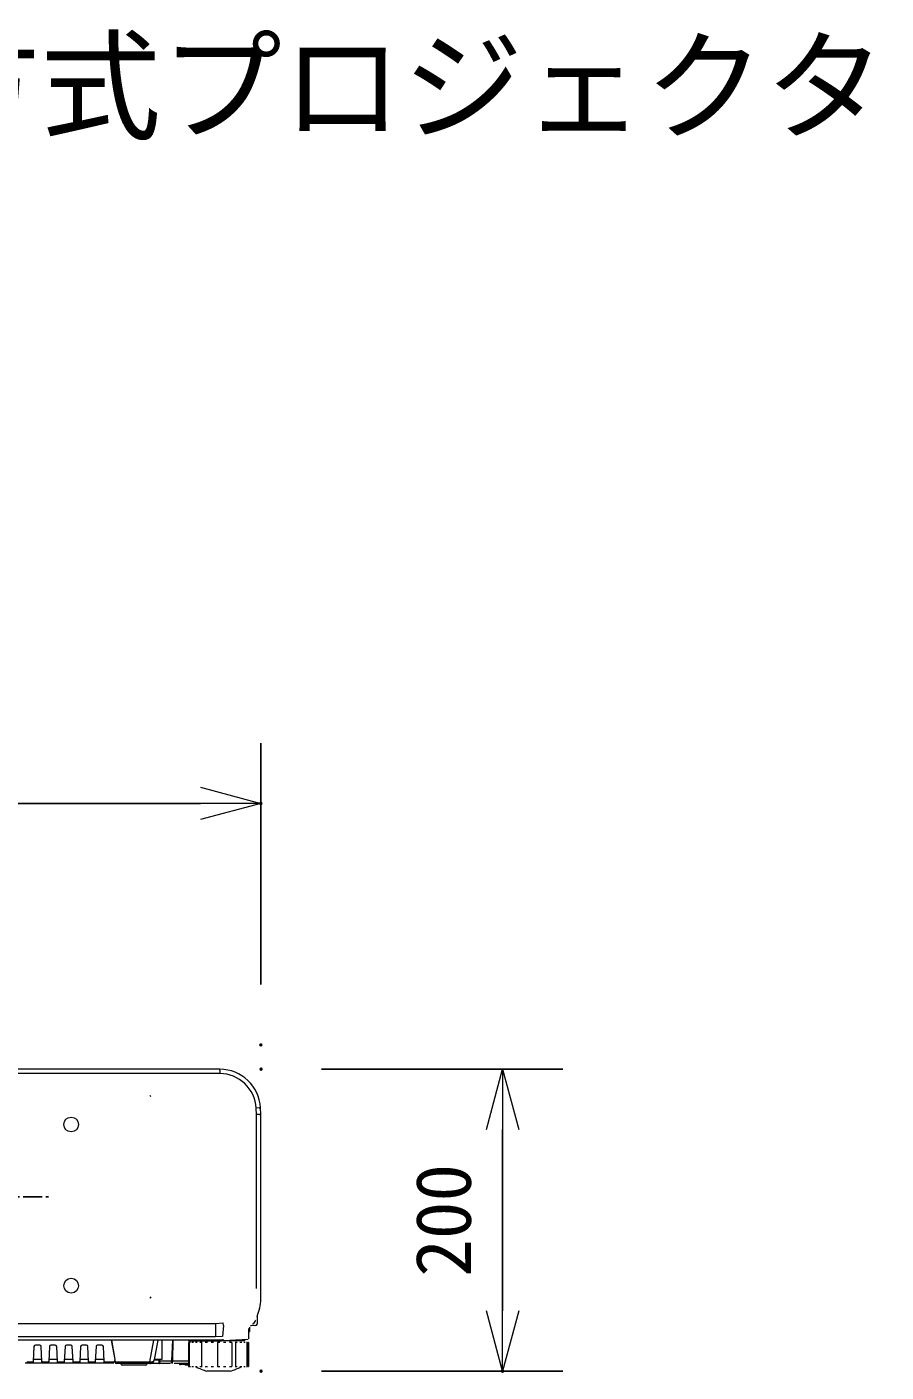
# Model space of a CAD drawing. Units: millimetres, scale not verified. Extents: x -63 to 62, y -56 to 57.
# Drawn here: x -19.96 to 8.5, y 12.3 to 56.86 of the extents above; entities that cross this region are included whole.
import ezdxf
from ezdxf.enums import TextEntityAlignment as Align

# ---------------------------------------------------------------- set-up
doc = ezdxf.new("R2010")
doc.units = ezdxf.units.MM
doc.header["$LTSCALE"] = 0.125
doc.header["$PDMODE"] = 32
doc.header["$PDSIZE"] = 0.0625
doc.linetypes.add('USER3', pattern=[8, 5, -1, 1, -1])
doc.layers.add('0-0_0', color=1, linetype='Continuous', lineweight=18)
for name, color, linetype in [('0-2_DEFPOINTS', 7, 'Continuous'), ('0-4_MOJI1', 7, 'Continuous'), ('0-6_SUNPO', 7, 'Continuous'), ('0-8_KIJUN', 7, 'USER3')]:
    doc.layers.add(name, color=color, linetype=linetype)
doc.styles.add('ＭＳ ゴシック', font='')
doc.styles.get('ＭＳ ゴシック').set_extended_font_data('MS Gothic')

# ---------------------------------------------------------------- blocks, each defined once
blk = doc.blocks.new('_OPEN30')
at = {"layer": '0-0_0', "color": 7}
blk.add_line((0, 0), (-1, 0), dxfattribs=at)
blk.add_lwpolyline([(-1, 0.26795), (0, 0), (-1, -0.26795)], dxfattribs=at)
blk = doc.blocks.new('D8')
at = {"layer": '0-2_DEFPOINTS'}
for p in [(-13.3509, 16.2962), (-13.3509, 6.2962), (-5.3509, 6.2962)]:
    blk.add_point(p, dxfattribs=at)
at = {"layer": '0-6_SUNPO'}
for p, q in [((-11.3509, 16.2962), (-3.3509, 16.2962)), ((-5.3509, 14.2962), (-5.3509, 8.2962)), ((-11.3509, 6.2962), (-3.3509, 6.2962))]:
    blk.add_line(p, q, dxfattribs=at)
at = {"layer": '0-6_SUNPO', "xscale": 2, "yscale": 2}
for p, rotation in [((-5.3509, 16.2962), 90), ((-5.3509, 6.2962), 270)]:
    blk.add_blockref('_OPEN30', p, dxfattribs=dict(at, rotation=rotation))
at = {"layer": '0-6_SUNPO', "style": 'ＭＳ ゴシック'}
blk.add_text('200', height=1.833, rotation=90, dxfattribs=at).set_placement((-5.8509, 9.4212), align=Align.BOTTOM_LEFT)
blk = doc.blocks.new('D7')
at = {"layer": '0-2_DEFPOINTS'}
for p in [(-13.3572, 25.1005), (-38.2559, 17.1005), (-13.3572, 17.1005)]:
    blk.add_point(p, dxfattribs=at)
at = {"layer": '0-6_SUNPO'}
for p, q in [((-38.2559, 19.1005), (-38.2559, 27.1005)), ((-13.3572, 19.1005), (-13.3572, 27.1005)), ((-36.2559, 25.1005), (-15.3572, 25.1005))]:
    blk.add_line(p, q, dxfattribs=at)
at = {"layer": '0-6_SUNPO', "xscale": 2, "yscale": 2, "rotation": 180}
blk.add_blockref('_OPEN30', (-38.2559, 25.1005), dxfattribs=at)
at = {"layer": '0-6_SUNPO', "xscale": 2, "yscale": 2}
blk.add_blockref('_OPEN30', (-13.3572, 25.1005), dxfattribs=at)
at = {"layer": '0-6_SUNPO', "style": 'ＭＳ ゴシック'}
blk.add_text('498', height=1.833, dxfattribs=at).set_placement((-27.6816, 25.6005), align=Align.BOTTOM_LEFT)

msp = doc.modelspace()

# ---------------------------------------------------------------- linework, layer by layer
at = {"layer": '0-0_0', "color": 7}
for p, q in [((-13.5752, 22.3323), (-35.7557, 22.3323)), ((-12.2154, 20.8323), (-12.227, 21.0529)), ((-12.2185, 20.891), (-12.2185, 20.8905)), ((-12.2154, 14.717), (-12.2154, 20.8323)), ((-12.2207, 14.717), (-12.2154, 14.717)), ((-12.3878, 13.8398), (-12.5359, 13.8321)), ((-12.3404, 14.1442), (-12.3404, 13.8897)), ((-13.7149, 13.3651), (-13.488, 13.377)), ((-12.6391, 13.3756), (-13.237, 13.3443)), ((-12.7404, 13.3323), (-12.7398, 13.3703)), ((-12.6154, 13.4006), (-12.6154, 13.7474)), ((-12.5954, 13.6447), (-12.6154, 13.6447)), ((-12.5954, 13.768), (-12.5954, 13.6447)), ((-35.616, 13.3651), (-13.7149, 13.3651)), ((-14.613, 13.2823), (-14.613, 12.4823)), ((-14.6057, 13.2823), (-14.613, 13.2823)), ((-14.5916, 13.2823), (-14.6057, 13.2823)), ((-14.5917, 13.3323), (-13.532, 13.3323)), ((-14.5551, 13.2823), (-14.5767, 13.2823)), ((-14.5406, 13.2823), (-14.5551, 13.2823)), ((-14.4635, 13.2823), (-14.4984, 13.2823)), ((-14.4491, 13.2823), (-14.4635, 13.2823)), ((-14.3348, 13.2823), (-14.3815, 13.2823)), ((-14.3212, 13.2823), (-14.3348, 13.2823)), ((-14.1747, 13.2823), (-14.2311, 13.2823)), ((-14.1624, 13.2823), (-14.1747, 13.2823)), ((-13.9901, 13.2823), (-14.0538, 13.2823)), ((-14.0208, 13.2823), (-13.9995, 13.3079)), ((-13.9995, 13.3323), (-13.9995, 13.2823)), ((-13.9798, 13.2823), (-13.9901, 13.2823)), ((-13.8573, 13.2823), (-13.8596, 13.2823)), ((-13.6503, 13.2823), (-13.6555, 13.2823)), ((-13.5806, 13.2823), (-13.6503, 13.2823)), ((-13.5754, 13.2823), (-13.5806, 13.2823)), ((-12.7404, 13.3323), (-13.532, 13.3323)), ((-13.4417, 13.2823), (-13.4497, 13.2823)), ((-13.3736, 13.2823), (-13.4417, 13.2823)), ((-13.3713, 13.2823), (-13.3736, 13.2823)), ((-13.237, 13.3443), (-13.3297, 13.3394)), ((-13.2408, 13.2823), (-13.2511, 13.2823)), ((-13.1771, 13.2823), (-13.2408, 13.2823)), ((-13.2314, 13.2823), (-13.2314, 13.3323)), ((-12.8961, 13.2823), (-12.9097, 13.2823)), ((-12.8494, 13.2823), (-12.8961, 13.2823)), ((-12.7674, 13.2823), (-12.7818, 13.2823)), ((-12.7325, 13.2823), (-12.7674, 13.2823)), ((-12.6252, 13.2823), (-12.6392, 13.2823)), ((-12.6179, 13.2823), (-12.6252, 13.2823)), ((-12.6179, 13.2823), (-12.6179, 12.4823)), ((-19.9612, 12.5923), (-20.0261, 12.5923)), ((-19.7747, 12.5923), (-19.9612, 12.5923)), ((-19.7098, 12.5923), (-19.7747, 12.5923)), ((-19.5111, 12.5923), (-19.7098, 12.5923)), ((-19.4462, 12.5923), (-19.5111, 12.5923)), ((-19.2597, 12.5923), (-19.4462, 12.5923)), ((-19.1948, 12.5923), (-19.2597, 12.5923)), ((-18.9961, 12.5923), (-19.1948, 12.5923)), ((-18.9312, 12.5923), (-18.9961, 12.5923)), ((-18.7447, 12.5923), (-18.9312, 12.5923)), ((-18.6798, 12.5923), (-18.7447, 12.5923)), ((-18.4811, 12.5923), (-18.6798, 12.5923)), ((-18.4162, 12.5923), (-18.4811, 12.5923)), ((-18.2297, 12.5923), (-18.4162, 12.5923)), ((-18.1648, 12.5923), (-18.2297, 12.5923)), ((-17.9661, 12.5923), (-18.1648, 12.5923)), ((-17.9012, 12.5923), (-17.9661, 12.5923)), ((-17.7147, 12.5923), (-17.9012, 12.5923)), ((-17.6498, 12.5923), (-17.7147, 12.5923)), ((-17.4511, 12.5923), (-17.6498, 12.5923)), ((-17.3862, 12.5923), (-17.4511, 12.5923)), ((-17.0857, 12.5923), (-17.3862, 12.5923)), ((-15.8913, 12.5823), (-16.9894, 12.5823)), ((-16.8508, 12.5677), (-16.8301, 12.5469)), ((-16.0361, 12.5323), (-16.7947, 12.5323)), ((-16.0008, 12.5469), (-15.9801, 12.5677)), ((-15.8672, 12.5823), (-15.8913, 12.5823)), ((-15.8672, 12.5823), (-15.8671, 12.5843)), ((-15.8272, 12.5823), (-15.8672, 12.5823)), ((-15.8276, 12.5965), (-15.8272, 12.5965)), ((-15.8272, 12.5965), (-15.8272, 12.5967)), ((-15.8272, 12.5965), (-15.8272, 12.5823)), ((-15.6036, 12.5823), (-15.8272, 12.5823)), ((-15.5637, 12.5823), (-15.6036, 12.5823)), ((-15.2041, 12.5823), (-15.5637, 12.5823)), ((-15.1794, 12.6035), (-15.1254, 12.6035)), ((-14.613, 12.5823), (-15.0846, 12.5823)), ((-14.919, 12.5677), (-14.9132, 12.5619)), ((-14.613, 12.5473), (-14.8779, 12.5473)), ((-14.613, 12.5323), (-14.7088, 12.5323)), ((-14.613, 12.4823), (-14.6057, 12.4823)), ((-14.6057, 12.4823), (-14.5916, 12.4823)), ((-14.5767, 12.4823), (-14.5551, 12.4823)), ((-14.5551, 12.4823), (-14.5406, 12.4823)), ((-14.4984, 12.4823), (-14.4635, 12.4823)), ((-14.4635, 12.4823), (-14.4491, 12.4823)), ((-14.3815, 12.4823), (-14.3348, 12.4823)), ((-14.3348, 12.4823), (-14.3212, 12.4823)), ((-14.2311, 12.4823), (-14.1747, 12.4823)), ((-14.1747, 12.4823), (-14.1624, 12.4823)), ((-14.0538, 12.4823), (-13.9901, 12.4823)), ((-13.9901, 12.4823), (-13.9798, 12.4823)), ((-13.8596, 12.4823), (-13.8573, 12.4823)), ((-13.6555, 12.4823), (-13.6503, 12.4823)), ((-13.6503, 12.4823), (-13.5806, 12.4823)), ((-13.5806, 12.4823), (-13.5754, 12.4823)), ((-13.4497, 12.4823), (-13.4417, 12.4823)), ((-13.4417, 12.4823), (-13.3736, 12.4823)), ((-13.3736, 12.4823), (-13.3713, 12.4823)), ((-13.2511, 12.4823), (-13.2408, 12.4823)), ((-13.2408, 12.4823), (-13.1771, 12.4823)), ((-12.9097, 12.4823), (-12.8961, 12.4823)), ((-12.8961, 12.4823), (-12.8494, 12.4823)), ((-12.7818, 12.4823), (-12.7674, 12.4823)), ((-12.7674, 12.4823), (-12.7325, 12.4823)), ((-12.6392, 12.4823), (-12.6252, 12.4823)), ((-12.6252, 12.4823), (-12.6179, 12.4823)), ((-13.2314, 12.3323), (-13.9995, 12.3323))]:
    msp.add_line(p, q, dxfattribs=at)
at = {"layer": '0-0_0'}
for p, q in [((-13.5752, 22.2875), (-13.5752, 22.3323)), ((-13.5752, 22.2875), (-13.5752, 22.1876)), ((-13.5752, 22.1876), (-29.0404, 22.1876)), ((-12.2718, 21.0506), (-12.3715, 21.0454)), ((-12.3601, 20.8285), (-12.3715, 21.0454)), ((-12.2718, 21.0506), (-12.227, 21.0529)), ((-12.2603, 20.8311), (-12.3601, 20.8285)), ((-12.3601, 15.0746), (-12.3601, 20.8285)), ((-12.2603, 20.8311), (-12.2154, 20.8323)), ((-35.6132, 13.9148), (-13.7177, 13.9148)), ((-13.7177, 13.9148), (-13.457, 13.9285)), ((-13.7177, 13.9148), (-13.7154, 13.8284)), ((-13.7154, 13.8283), (-13.7155, 13.472)), ((-13.7154, 13.8284), (-13.7154, 13.8283)), ((-13.4525, 13.8421), (-13.485, 13.4842)), ((-13.4525, 13.8421), (-13.457, 13.9285)), ((-13.7155, 13.4721), (-35.6153, 13.4721)), ((-13.5008, 13.4832), (-13.7155, 13.472)), ((-19.7315, 13.1449), (-19.7572, 12.6547)), ((-19.5393, 13.1923), (-19.6815, 13.1923)), ((-19.4637, 12.6547), (-19.4894, 13.1449)), ((-19.2165, 13.1449), (-19.2422, 12.6547)), ((-19.0243, 13.1923), (-19.1665, 13.1923)), ((-18.9487, 12.6547), (-18.9744, 13.1449)), ((-18.7015, 13.1449), (-18.7272, 12.6547)), ((-18.5093, 13.1923), (-18.6515, 13.1923)), ((-18.4337, 12.6547), (-18.4594, 13.1449)), ((-18.1865, 13.1449), (-18.2122, 12.6547)), ((-17.9943, 13.1923), (-18.1365, 13.1923)), ((-17.9187, 12.6547), (-17.9444, 13.1449)), ((-17.6715, 13.1449), (-17.6972, 12.6547)), ((-17.4793, 13.1923), (-17.6215, 13.1923)), ((-17.4037, 12.6547), (-17.4294, 13.1449)), ((-17.1683, 13.3573), (-17.0554, 12.7173)), ((-17.0406, 12.7157), (-17.1537, 13.3573)), ((-15.8913, 12.6359), (-15.7641, 13.3573)), ((-15.6288, 13.3573), (-15.7436, 12.7062)), ((-15.4832, 12.7323), (-15.4832, 13.3573)), ((-15.1398, 13.3573), (-15.1754, 12.6771)), ((-15.1337, 12.6806), (-15.1219, 13.3573)), ((-14.5916, 13.2823), (-14.5916, 12.4823)), ((-14.1747, 13.2823), (-14.1747, 12.4823)), ((-13.6555, 13.2823), (-13.6555, 12.4823)), ((-13.1771, 13.2823), (-13.1771, 12.4823)), ((-13.0562, 13.2823), (-13.0562, 12.4823)), ((-12.6757, 13.2823), (-12.6757, 12.4823)), ((-12.6392, 13.2823), (-12.6392, 12.4823)), ((-19.9637, 12.6459), (-19.7721, 12.6459)), ((-19.7572, 12.6547), (-19.7597, 12.6065)), ((-19.704, 12.7173), (-19.7539, 12.7173)), ((-19.5169, 12.7173), (-19.704, 12.7173)), ((-19.467, 12.7173), (-19.5169, 12.7173)), ((-19.4612, 12.6065), (-19.4637, 12.6547)), ((-19.4487, 12.6459), (-19.2571, 12.6459)), ((-19.2422, 12.6547), (-19.2447, 12.6065)), ((-19.189, 12.7173), (-19.2389, 12.7173)), ((-19.0019, 12.7173), (-19.189, 12.7173)), ((-18.952, 12.7173), (-19.0019, 12.7173)), ((-18.9462, 12.6065), (-18.9487, 12.6547)), ((-18.9337, 12.6459), (-18.7421, 12.6459)), ((-18.7272, 12.6547), (-18.7297, 12.6065)), ((-18.674, 12.7173), (-18.7239, 12.7173)), ((-18.4869, 12.7173), (-18.674, 12.7173)), ((-18.437, 12.7173), (-18.4869, 12.7173)), ((-18.4312, 12.6065), (-18.4337, 12.6547)), ((-18.4187, 12.6459), (-18.2271, 12.6459)), ((-18.2122, 12.6547), (-18.2147, 12.6065)), ((-18.159, 12.7173), (-18.2089, 12.7173)), ((-17.9719, 12.7173), (-18.159, 12.7173)), ((-17.922, 12.7173), (-17.9719, 12.7173)), ((-17.9162, 12.6065), (-17.9187, 12.6547)), ((-17.9037, 12.6459), (-17.7121, 12.6459)), ((-17.6972, 12.6547), (-17.6997, 12.6065)), ((-17.644, 12.7173), (-17.6939, 12.7173)), ((-17.4569, 12.7173), (-17.644, 12.7173)), ((-17.407, 12.7173), (-17.4569, 12.7173)), ((-17.4012, 12.6065), (-17.4037, 12.6547)), ((-17.3887, 12.6459), (-17.0834, 12.6459)), ((-17.0649, 12.7709), (-17.0503, 12.7709)), ((-17.0584, 12.6606), (-17.0607, 12.616)), ((-17.0555, 12.7161), (-17.0584, 12.6606)), ((-17.0554, 12.7173), (-17.0555, 12.7161)), ((-17.0409, 12.7173), (-17.0554, 12.7173)), ((-17.04, 12.6671), (-17.0409, 12.7173)), ((-17.0394, 12.6314), (-17.04, 12.6671)), ((-16.99, 12.6359), (-15.8913, 12.6359)), ((-15.8913, 12.5823), (-15.8913, 12.6359)), ((-15.7434, 12.7073), (-15.6095, 12.7073)), ((-15.739, 12.7323), (-15.4832, 12.7323)), ((-15.6857, 12.7323), (-15.6854, 12.7073)), ((-15.5845, 12.7073), (-15.6095, 12.7073)), ((-15.5829, 12.6771), (-15.5858, 12.7323)), ((-15.5787, 12.5965), (-15.5829, 12.6771)), ((-15.5708, 12.7323), (-15.5679, 12.6771)), ((-15.5679, 12.6771), (-15.2004, 12.6771)), ((-15.5679, 12.6771), (-15.5637, 12.5823)), ((-15.1791, 12.606), (-15.1754, 12.6771)), ((-15.178, 12.6272), (-15.1343, 12.6272)), ((-15.1346, 12.6332), (-15.1337, 12.6806)), ((-15.0837, 12.6771), (-14.613, 12.6771))]:
    msp.add_line(p, q, dxfattribs=at)
at = {"layer": '0-0_0', "color": 7}
for points in [[(-13.7812, 13.2823), (-13.7891, 13.2823), (-13.8573, 13.2823)], [(-12.9998, 13.2823), (-13.0562, 13.2823), (-13.0684, 13.2823)], [(-12.6542, 13.2823), (-12.6757, 13.2823), (-12.6903, 13.2823)], [(-13.8573, 12.4823), (-13.7891, 12.4823), (-13.7812, 12.4823)], [(-13.0684, 12.4823), (-13.0562, 12.4823), (-12.9998, 12.4823)], [(-12.6903, 12.4823), (-12.6757, 12.4823), (-12.6542, 12.4823)]]:
    msp.add_lwpolyline(points, dxfattribs=at)
at = {"layer": '0-0_0'}
for centre in [(-18.4972, 20.5023), (-18.4972, 15.1623)]:
    msp.add_circle(centre, 0.2453, dxfattribs=at)
at = {"layer": '0-0_0', "color": 7}
for centre, radius, start, end in [((-13.5752, 20.9823), 1.35, 3, 90), ((-15.6307, 21.6176), 0.3, 207.54096, 219.8344), ((-15.6307, 14.5969), 0.3, 140.14528, 152.45904), ((-13.5654, 14.717), 1.35, 335.05585, 0), ((-12.5346, 13.8071), 0.025, 93, 137.71775), ((-13.5667, 14.717), 1.375, 322.78212, 329.02591), ((-12.3904, 13.8897), 0.05, 273, 0), ((-12.3154, 14.1442), 0.025, 155.38002, 180), ((-12.6454, 13.6447), 0.05, 306.8702, 0), ((-12.5704, 13.768), 0.025, 136.35553, 180), ((-14.5917, 13.3573), 0.025, 210, 270), ((-13.532, 13.3473), 0.015, 270, 359.5), ((-16.9894, 12.6323), 0.05, 181, 270), ((-16.7947, 12.5823), 0.05, 225, 270), ((-16.0361, 12.5823), 0.05, 270, 315), ((-15.8672, 12.5973), 0.015, 270, 312.69108), ((-15.5637, 12.5973), 0.015, 183, 270), ((-14.8779, 12.5973), 0.05, 225, 270), ((-14.7088, 12.5573), 0.025, 203.5793, 270), ((-13.6154, 13.7823), 1.5, 240.07353, 255.16487), ((-13.6154, 13.7823), 1.5, 284.83513, 299.92647)]:
    msp.add_arc(centre, radius, start, end, dxfattribs=at)
at = {"layer": '0-0_0'}
for centre, radius, start, end in [((-13.5752, 20.9823), 1.2053, 3, 90), ((-19.6815, 13.1423), 0.05, 90, 177), ((-19.5393, 13.1423), 0.05, 3, 90), ((-19.1665, 13.1423), 0.05, 90, 177), ((-19.0243, 13.1423), 0.05, 3, 90), ((-18.6515, 13.1423), 0.05, 90, 177), ((-18.5093, 13.1423), 0.05, 3, 90), ((-18.1365, 13.1423), 0.05, 90, 177), ((-17.9943, 13.1423), 0.05, 3, 90), ((-17.6215, 13.1423), 0.05, 90, 177), ((-17.4793, 13.1423), 0.05, 3, 90), ((-15.8913, 12.7323), 0.15, 270, 350)]:
    msp.add_arc(centre, radius, start, end, dxfattribs=at)
at = {"layer": '0-0_0', "color": 7}
for centre, major_axis, ratio, start_param, end_param in [((-14.4654, 20.774), (2.2484, 0.0857), 0.999999, 0.0087436, 0.0136776), ((-12.4705, 13.8853), (0.0199, -0.0151), 0.031683, 3.1415927, 4.6706996), ((-12.3865, 14.0094), (0.0214, -0.0129), 0.026962, 3.1415927, 4.6675011), ((-13.5318, 13.3759), (0.0014, -0.0149), 0.000383, 4.7935125, 5.7191435), ((-13.4504, 13.387), (-0.0013, 0.0149), 0.052142, 3.1415927, 4.1981245), ((-13.532, 13.3542), (-0.015, 0.0001), 0.305332, 1.6542024, 3.1415927), ((-13.4504, 13.3559), (0.015, 0), 0.216711, 3.1415927, 4.8549916)]:
    msp.add_ellipse(centre, major_axis=major_axis, ratio=ratio, start_param=start_param, end_param=end_param, dxfattribs=at)
at = {"layer": '0-0_0'}
for centre, major_axis, ratio, start_param, end_param in [((-19.7721, 12.6555), (0.015, -0.0008), 0.64227, 4.7460362, 6.2831853), ((-19.4487, 12.6555), (0.015, 0.0008), 0.64227, 3.1415927, 4.6787417), ((-19.2571, 12.6555), (0.015, -0.0008), 0.64227, 4.7460362, 6.2831853), ((-18.9337, 12.6555), (0.015, 0.0008), 0.64227, 3.1415927, 4.6787417), ((-18.7421, 12.6555), (0.015, -0.0008), 0.64227, 4.7460362, 6.2831853), ((-18.4187, 12.6555), (0.015, 0.0008), 0.64227, 3.1415927, 4.6787417), ((-18.2271, 12.6555), (0.015, -0.0008), 0.64227, 4.7460362, 6.2831853), ((-17.9037, 12.6555), (0.015, 0.0008), 0.64227, 3.1415927, 4.6787417), ((-17.7121, 12.6555), (0.015, -0.0008), 0.64227, 4.7460362, 6.2831853), ((-17.3887, 12.6555), (0.015, 0.0008), 0.64227, 3.1415927, 4.6787417), ((-17.0834, 12.6619), (0.025, -0.0013), 0.64227, 4.7460362, 6.2831853), ((-16.99, 12.668), (-0.05, -0.0009), 0.64273, 0, 1.5595779), ((-15.8913, 12.7323), (-0.1477, 0.026), 0.637003, 1.6826483, 3.1415927), ((-15.5679, 12.6778), (-0.015, -0.0008), 0.052264, 6.2831853, 7.8512426), ((-15.2004, 12.6784), (0.025, -0.0013), 0.052264, 4.715128, 6.2831853), ((-15.0837, 12.6797), (0.05, -0.0009), 0.052328, 3.1415927, 4.7133024)]:
    msp.add_ellipse(centre, major_axis=major_axis, ratio=ratio, start_param=start_param, end_param=end_param, dxfattribs=at)
at = {"layer": '0-8_KIJUN'}
msp.add_line((-30.0828, 18.1073), (-19.2481, 18.1073), dxfattribs=at)
msp.add_line((-30.0828, 18.1073), (-19.2481, 18.1073), dxfattribs=at)

# ---------------------------------------------------------------- block references
at = {"layer": '0-6_SUNPO'}
for name in ['D7', 'D8']:
    msp.add_blockref(name, (1.1432, 6.0361), dxfattribs=at)

# ---------------------------------------------------------------- texts
at = {"layer": '0-4_MOJI1', "style": 'ＭＳ ゴシック'}
msp.add_text('ＤＬＰ方式プロジェクター（レンズ付）', height=2.933, dxfattribs=at).set_placement((-35.5225, 52.5535), align=Align.BOTTOM_LEFT)

doc.saveas('drawing.dxf')
